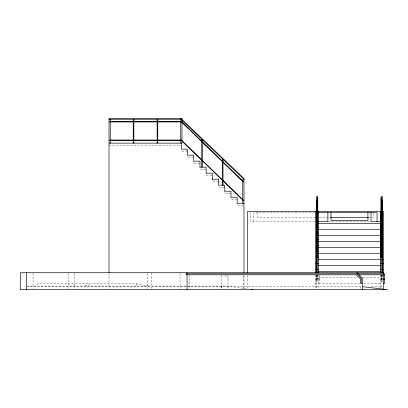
<?xml version="1.0" encoding="UTF-8"?>
<svg xmlns="http://www.w3.org/2000/svg" width="408" height="408" viewBox="0 0 408 408"><rect width="100%" height="100%" fill="white"/><g stroke="black" fill="none" stroke-linecap="round" stroke-linejoin="round"><path stroke-width="0.31" stroke-dasharray="2.04 1.53" d="M109.018 145.197L180.734 145.197M187.568 151.21L181.371 151.21L181.371 150.175M193.769 157.223L187.568 157.223L187.568 155.152M199.966 163.231L193.769 163.231L193.769 161.165M206.167 169.244L199.966 169.244L199.966 167.178M211.747 175.256L206.167 175.256L206.167 173.191M218.566 181.269L212.369 181.269L212.369 179.199M224.767 187.277L218.566 187.277L218.566 186.247M230.964 193.29L224.767 193.29L224.767 191.225M237.165 199.303L230.964 199.303L230.964 197.237M243.367 205.316L237.165 205.316L237.165 203.765M314.854 212.588L253.909 212.588L253.909 221.473M315.481 217.342L257.591 217.342L257.591 212.588M319.224 217.342L330.46 217.342M368.506 217.342L370.24 217.342M371.887 217.342L373.366 217.342L373.366 213.18M314.859 221.473L250.66 221.473L250.66 211.961M328.226 221.473L370.403 221.473M315.481 275.579L318.577 275.579M380.327 275.579L382.806 275.579M318.577 277.644L358.046 277.644M363.14 277.644L380.327 277.644M316.511 278.363L318.577 278.363M381.358 278.363L382.393 278.363M316.511 278.491L317.546 278.491M381.358 278.491L382.393 278.491M315.481 278.791L316.511 278.791M318.577 278.791L319.612 278.791M380.327 278.791L381.358 278.791M316.511 279.006L317.546 279.006L317.546 275.211M381.358 279.006L382.393 279.006L382.393 275.211M315.481 279.22L316.511 279.22M318.577 279.22L319.612 279.22M380.327 279.22L381.358 279.22M315.481 281.591L318.577 281.591M380.327 281.591L382.806 281.591M315.481 283.601L316.511 283.601M318.577 283.601L359.958 283.657M363.773 283.657L381.358 283.601M148.619 286.095L136.818 283.8L37.245 283.8L37.245 286.095M26.785 286.095L228.001 286.095L246.039 288.685M26.785 286.712L362.335 286.712M371.214 286.712L381.358 286.712M224.961 275.329L228.001 278.363M382.495 275.308L382.495 281.591M381.878 275.324L381.878 278.491M381.358 274.385L381.358 287.895M381.256 275.308L381.256 281.591M380.327 275.42L380.327 288.395M360.652 286.712L360.652 288.487M319.612 275.42L319.612 283.601M318.577 274.788L318.577 288.487M317.648 275.308L317.648 281.591M317.026 275.324L317.026 278.491M316.511 275.211L316.511 288.425M316.409 275.308L316.409 281.591M315.481 275.42L315.481 288.425M247.534 275.655L247.534 288.395M243.984 275.686L243.984 289.67M243.367 275.716L243.367 288.4M228.001 275.232L228.001 288.476M221.671 286.095L221.671 288.487M221.615 275.267L221.615 288.487M189.134 274.788L189.134 288.487M180.061 273.35L180.061 288.41M151.419 272.723L151.419 288.41M147.191 273.36L147.191 288.487M136.818 283.8L136.818 286.095M109.018 273.105L109.018 288.395M89.087 283.8L89.087 285.452L84.976 285.452L84.976 283.8M74.623 273.35L74.623 288.41M68.238 272.723L68.238 288.487M33.063 273.36L33.063 288.487"/><path stroke-width="0.61" d="M316.307 257.723L316.307 196.676L317.75 196.676L317.75 257.723L316.307 257.723L316.404 200.134M381.154 257.723L381.154 196.676L382.597 196.676L382.597 257.723L381.154 257.723L381.154 197.605L381.256 272.825M109.018 119.263L181.988 119.263M181.371 121.431L109.64 121.431L109.64 121.951L181.371 121.951L243.367 182.065L243.367 181.55L181.371 121.431L181.371 121.951M181.371 140.031L109.64 140.031L109.64 140.546L181.371 140.546L243.367 200.665L243.367 200.149L181.371 140.031L181.371 140.546M109.018 143.131L181.988 143.131L181.988 118.33L109.018 118.33L109.018 272.468M212.369 179.199L218.566 179.199L218.566 185.212L224.767 185.212L224.767 191.225L230.964 191.225L230.964 197.237L237.165 197.237L237.165 203.245L243.984 203.245M316.093 211.324L247.534 211.324L247.534 272.473M317.337 211.324L381.567 211.324M382.27 211.324L383.428 211.324L383.428 273.977M318.577 212.588L377.048 212.588L377.048 221.473M330.46 217.342L368.506 217.342M316.409 217.643L317.648 217.643M381.256 217.643L382.495 217.643M317.337 221.473L327.879 221.473L327.879 212.588M381.567 221.473L371.025 221.473L371.025 212.588M318.577 223.538L380.327 223.538M317.337 227.486L318.577 227.486M380.327 227.486L381.567 227.486M318.577 229.551L380.327 229.551M317.337 233.493L318.577 233.493M380.327 233.493L381.567 233.493M318.577 235.564L380.327 235.564M316.409 237.68L317.648 237.68M381.256 237.68L382.495 237.68M317.337 239.506L318.577 239.506M380.327 239.506L381.567 239.506M318.577 241.572L380.327 241.572M317.337 245.519L318.577 245.519M380.327 245.519L381.567 245.519M318.577 247.585L380.327 247.585M317.337 251.532L318.577 251.532M380.327 251.532L381.567 251.532M318.577 253.597L380.327 253.597M316.307 256.79L317.75 256.79M381.154 256.79L382.597 256.79M317.337 257.545L318.577 257.545M318.577 259.61L383.428 259.61M316.511 260.406L317.026 260.406M381.878 260.406L382.393 260.406M315.481 263.553L318.577 263.553M380.327 263.553L383.428 263.553M318.577 265.623L380.327 265.623M315.481 269.566L318.577 269.566M380.327 269.566L383.428 269.566M318.577 271.631L380.327 271.631M383.428 272.723L20.4 272.723L20.4 289.67L387.6 289.67L362.717 286.712M357.296 273.758L384.458 273.758L384.458 283.601L383.428 283.601M359.147 274.788L384.458 274.788M383.428 279.22L384.458 279.22M251.634 289.491L252.878 289.67M180.749 119.263L243.984 179.377L242.745 179.377L242.745 203.245M357.077 272.723L362.717 278.363L362.717 289.67M382.5 200.134L382.597 257.723M317.75 257.723L317.648 197.605L317.648 272.825M383.428 274.788L383.428 289.67M382.495 257.723L382.495 272.825M382.393 257.361L382.393 272.794M380.327 211.324L380.327 272.758M367.929 212.588L367.929 220.437L330.98 220.437L330.98 212.588M318.577 211.324L318.577 272.758M316.511 257.361L316.511 272.794M316.409 257.723L316.409 272.825M315.481 211.324L315.481 272.57M243.984 272.508L243.984 178.449L180.749 118.33L180.749 143.131M223.008 185.212L223.008 159.339L222.391 159.339L222.391 185.212M212.369 179.464L212.369 173.191L206.167 173.191L206.167 167.178L199.966 167.178L199.966 161.165L193.769 161.165L193.769 155.152L187.568 155.152L187.568 149.144L181.371 149.144L181.371 143.131M202.343 167.178L202.343 139.301L201.725 139.301L201.725 167.178M187.063 272.723L187.063 273.758M187.063 274.788L187.063 289.67M157.769 119.263L157.769 143.131M157.151 119.263L157.151 143.131M133.86 119.263L133.86 143.131M133.238 119.263L133.238 143.131M110.262 119.263L110.262 143.131M26.683 272.723L26.683 289.67M356.648 273.758L186.033 273.758L186.033 274.788L356.22 274.788L360.652 279.22L360.652 283.601L361.687 283.601L361.687 278.791L356.648 273.758"/></g></svg>
